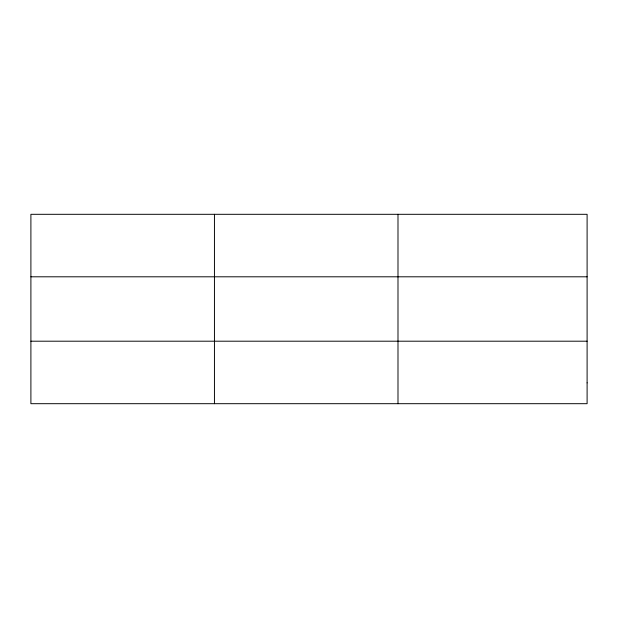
<?xml version="1.0" encoding="UTF-8"?>
<svg xmlns="http://www.w3.org/2000/svg" width="618" height="618" viewBox="0 0 618 618"><rect width="100%" height="100%" fill="white"/><g stroke="black" fill="none" stroke-linecap="round" stroke-linejoin="round"><path stroke-width="0.93" d="M214.446 214.307L214.446 403.693M397.992 214.307L397.992 403.693M30.9 276.802L587.1 276.802M30.9 341.198L587.1 341.198M587.1 382.866L587.1 403.693L30.9 403.693L30.9 214.307L587.1 214.307L587.1 382.866"/></g></svg>
